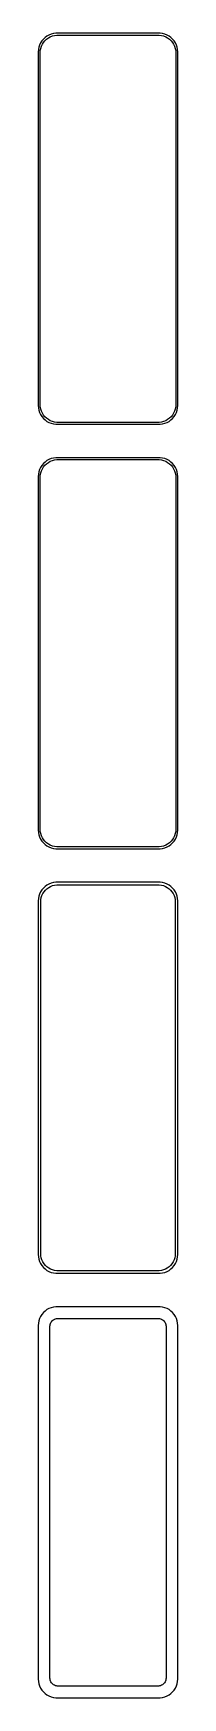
# Model space of a CAD drawing. Header units: metres. Extents: x -19 to 19, y 404 to 850.
import ezdxf

# ---------------------------------------------------------------- set-up
doc = ezdxf.new("R2010")
doc.units = ezdxf.units.M

msp = doc.modelspace()

# ---------------------------------------------------------------- linework, layer by layer
for p, q in [((-16.9371, 849.353), (-17.3948, 848.923)), ((-16.4291, 849.722), (-16.9371, 849.353)), ((-15.8789, 850.024), (-16.4291, 849.722)), ((-16.0452, 849.261), (-15.5224, 849.548)), ((-15.2951, 850.255), (-15.8789, 850.024)), ((-15.5224, 849.548), (-14.9678, 849.768)), ((-14.6869, 850.411), (-15.2951, 850.255)), ((-14.9678, 849.768), (-14.3901, 849.916)), ((-14.0639, 850.49), (-14.6869, 850.411)), ((-14.3901, 849.916), (-13.7982, 849.991)), ((14.0639, 850.49), (-14.0639, 850.49)), ((-13.7982, 849.991), (13.7982, 849.991)), ((13.7982, 849.991), (14.3901, 849.916)), ((14.6869, 850.411), (14.0639, 850.49)), ((14.3901, 849.916), (14.9678, 849.768)), ((15.2951, 850.255), (14.6869, 850.411)), ((14.9678, 849.768), (15.5224, 849.548)), ((15.8789, 850.024), (15.2951, 850.255)), ((15.5224, 849.548), (16.0452, 849.261)), ((16.4291, 849.722), (15.8789, 850.024)), ((16.9371, 849.353), (16.4291, 849.722)), ((17.3948, 848.923), (16.9371, 849.353)), ((-18.7106, 846.127), (-18.75, 845.5)), ((-18.75, 845.5), (-18.75, 750.5)), ((-18.5929, 846.743), (-18.7106, 846.127)), ((-18.3989, 847.341), (-18.5929, 846.743)), ((-18.1315, 847.909), (-18.3989, 847.341)), ((-18.25, 845.25), (-18.2125, 845.845)), ((-18.25, 750.75), (-18.25, 845.25)), ((-18.2125, 845.845), (-18.1008, 846.431)), ((-17.7951, 848.439), (-18.1315, 847.909)), ((-18.1008, 846.431), (-17.9164, 846.999)), ((-17.9164, 846.999), (-17.6624, 847.538)), ((-17.3948, 848.923), (-17.7951, 848.439)), ((-17.6624, 847.538), (-17.3428, 848.042)), ((-17.3428, 848.042), (-16.9626, 848.502)), ((-16.9626, 848.502), (-16.5278, 848.91)), ((-16.5278, 848.91), (-16.0452, 849.261)), ((16.0452, 849.261), (16.5278, 848.91)), ((16.5278, 848.91), (16.9626, 848.502)), ((16.9626, 848.502), (17.3428, 848.042)), ((17.3428, 848.042), (17.6624, 847.538)), ((17.7951, 848.439), (17.3948, 848.923)), ((17.6624, 847.538), (17.9164, 846.999)), ((18.1315, 847.909), (17.7951, 848.439)), ((17.9164, 846.999), (18.1008, 846.431)), ((18.1008, 846.431), (18.2125, 845.845)), ((18.3989, 847.341), (18.1315, 847.909)), ((18.2125, 845.845), (18.25, 845.25)), ((18.25, 845.25), (18.25, 750.75)), ((18.5929, 846.743), (18.3989, 847.341)), ((18.7106, 846.127), (18.5929, 846.743)), ((18.75, 845.5), (18.7106, 846.127)), ((18.75, 750.5), (18.75, 845.5)), ((-18.75, 750.5), (-18.7106, 749.873)), ((-18.7106, 749.873), (-18.5929, 749.257)), ((-18.5929, 749.257), (-18.3989, 748.659)), ((-18.3989, 748.659), (-18.1315, 748.091)), ((-18.2125, 750.155), (-18.25, 750.75)), ((-18.1008, 749.569), (-18.2125, 750.155)), ((-18.1315, 748.091), (-17.7951, 747.561)), ((-17.9164, 749.001), (-18.1008, 749.569)), ((-17.6624, 748.462), (-17.9164, 749.001)), ((-17.7951, 747.561), (-17.3948, 747.077)), ((-17.3428, 747.958), (-17.6624, 748.462)), ((-17.3948, 747.077), (-16.9371, 746.647)), ((-16.9626, 747.498), (-17.3428, 747.958)), ((-16.5278, 747.09), (-16.9626, 747.498)), ((-16.9371, 746.647), (-16.4291, 746.278)), ((-16.0452, 746.739), (-16.5278, 747.09)), ((-15.5224, 746.452), (-16.0452, 746.739)), ((16.0452, 746.739), (15.5224, 746.452)), ((16.5278, 747.09), (16.0452, 746.739)), ((16.4291, 746.278), (16.9371, 746.647)), ((16.9626, 747.498), (16.5278, 747.09)), ((16.9371, 746.647), (17.3948, 747.077)), ((17.3428, 747.958), (16.9626, 747.498)), ((17.6624, 748.462), (17.3428, 747.958)), ((17.3948, 747.077), (17.7951, 747.561)), ((17.9164, 749.001), (17.6624, 748.462)), ((17.7951, 747.561), (18.1315, 748.091)), ((18.1008, 749.569), (17.9164, 749.001)), ((18.2125, 750.155), (18.1008, 749.569)), ((18.1315, 748.091), (18.3989, 748.659)), ((18.25, 750.75), (18.2125, 750.155)), ((18.3989, 748.659), (18.5929, 749.257)), ((18.5929, 749.257), (18.7106, 749.873)), ((18.7106, 749.873), (18.75, 750.5)), ((-16.4291, 746.278), (-15.8789, 745.976)), ((-15.8789, 745.976), (-15.2951, 745.745)), ((-14.9678, 746.232), (-15.5224, 746.452)), ((-15.2951, 745.745), (-14.6869, 745.589)), ((-14.3901, 746.084), (-14.9678, 746.232)), ((-14.6869, 745.589), (-14.0639, 745.51)), ((-13.7982, 746.009), (-14.3901, 746.084)), ((-14.0639, 745.51), (14.0639, 745.51)), ((13.7982, 746.009), (-13.7982, 746.009)), ((14.3901, 746.084), (13.7982, 746.009)), ((14.0639, 745.51), (14.6869, 745.589)), ((14.9678, 746.232), (14.3901, 746.084)), ((14.6869, 745.589), (15.2951, 745.745)), ((15.5224, 746.452), (14.9678, 746.232)), ((15.2951, 745.745), (15.8789, 745.976)), ((15.8789, 745.976), (16.4291, 746.278)), ((-18.3989, 733.341), (-18.5929, 732.743)), ((-18.1315, 733.909), (-18.3989, 733.341)), ((-17.7951, 734.439), (-18.1315, 733.909)), ((-17.9164, 732.999), (-17.6624, 733.538)), ((-17.3948, 734.923), (-17.7951, 734.439)), ((-17.6624, 733.538), (-17.3428, 734.042)), ((-16.9371, 735.353), (-17.3948, 734.923)), ((-17.3428, 734.042), (-16.9626, 734.502)), ((-16.9626, 734.502), (-16.5278, 734.91)), ((-16.4291, 735.722), (-16.9371, 735.353)), ((-16.5278, 734.91), (-16.0452, 735.261)), ((-15.8789, 736.024), (-16.4291, 735.722)), ((-16.0452, 735.261), (-15.5224, 735.548)), ((-15.2951, 736.255), (-15.8789, 736.024)), ((-15.5224, 735.548), (-14.9678, 735.768)), ((-14.6869, 736.411), (-15.2951, 736.255)), ((-14.9678, 735.768), (-14.3901, 735.916)), ((-14.0639, 736.49), (-14.6869, 736.411)), ((-14.3901, 735.916), (-13.7982, 735.991)), ((14.0639, 736.49), (-14.0639, 736.49)), ((-13.7982, 735.991), (13.7982, 735.991)), ((13.7982, 735.991), (14.3901, 735.916)), ((14.6869, 736.411), (14.0639, 736.49)), ((14.3901, 735.916), (14.9678, 735.768)), ((15.2951, 736.255), (14.6869, 736.411)), ((14.9678, 735.768), (15.5224, 735.548)), ((15.8789, 736.024), (15.2951, 736.255)), ((15.5224, 735.548), (16.0452, 735.261)), ((16.4291, 735.722), (15.8789, 736.024)), ((16.0452, 735.261), (16.5278, 734.91)), ((16.9371, 735.353), (16.4291, 735.722)), ((16.5278, 734.91), (16.9626, 734.502)), ((17.3948, 734.923), (16.9371, 735.353)), ((16.9626, 734.502), (17.3428, 734.042)), ((17.3428, 734.042), (17.6624, 733.538)), ((17.7951, 734.439), (17.3948, 734.923)), ((17.6624, 733.538), (17.9164, 732.999)), ((18.1315, 733.909), (17.7951, 734.439)), ((18.3989, 733.341), (18.1315, 733.909)), ((18.5929, 732.743), (18.3989, 733.341)), ((-18.7106, 732.127), (-18.75, 731.5)), ((-18.75, 731.5), (-18.75, 636.5)), ((-18.5929, 732.743), (-18.7106, 732.127)), ((-18.25, 731.25), (-18.2125, 731.845)), ((-18.25, 636.75), (-18.25, 731.25)), ((-18.2125, 731.845), (-18.1008, 732.431)), ((-18.1008, 732.431), (-17.9164, 732.999)), ((17.9164, 732.999), (18.1008, 732.431)), ((18.1008, 732.431), (18.2125, 731.845)), ((18.2125, 731.845), (18.25, 731.25)), ((18.25, 731.25), (18.25, 636.75)), ((18.7106, 732.127), (18.5929, 732.743)), ((18.75, 731.5), (18.7106, 732.127)), ((18.75, 636.5), (18.75, 731.5)), ((-18.75, 636.5), (-18.7106, 635.873)), ((-18.7106, 635.873), (-18.5929, 635.257)), ((-18.5929, 635.257), (-18.3989, 634.659)), ((-18.2125, 636.155), (-18.25, 636.75)), ((-18.1008, 635.569), (-18.2125, 636.155)), ((-17.9164, 635.001), (-18.1008, 635.569)), ((-17.6624, 634.462), (-17.9164, 635.001)), ((17.9164, 635.001), (17.6624, 634.462)), ((18.1008, 635.569), (17.9164, 635.001)), ((18.2125, 636.155), (18.1008, 635.569)), ((18.25, 636.75), (18.2125, 636.155)), ((18.3989, 634.659), (18.5929, 635.257)), ((18.5929, 635.257), (18.7106, 635.873)), ((18.7106, 635.873), (18.75, 636.5)), ((-18.3989, 634.659), (-18.1315, 634.091)), ((-18.1315, 634.091), (-17.7951, 633.561)), ((-17.7951, 633.561), (-17.3948, 633.077)), ((-17.3428, 633.958), (-17.6624, 634.462)), ((-17.3948, 633.077), (-16.9371, 632.647)), ((-16.9626, 633.498), (-17.3428, 633.958)), ((-16.5278, 633.09), (-16.9626, 633.498)), ((-16.9371, 632.647), (-16.4291, 632.278)), ((-16.0452, 632.739), (-16.5278, 633.09)), ((-16.4291, 632.278), (-15.8789, 631.976)), ((-15.5224, 632.452), (-16.0452, 632.739)), ((-15.8789, 631.976), (-15.2951, 631.745)), ((-14.9678, 632.232), (-15.5224, 632.452)), ((-15.2951, 631.745), (-14.6869, 631.589)), ((-14.3901, 632.084), (-14.9678, 632.232)), ((-14.6869, 631.589), (-14.0639, 631.51)), ((-13.7982, 632.009), (-14.3901, 632.084)), ((-14.0639, 631.51), (14.0639, 631.51)), ((13.7982, 632.009), (-13.7982, 632.009)), ((14.3901, 632.084), (13.7982, 632.009)), ((14.0639, 631.51), (14.6869, 631.589)), ((14.9678, 632.232), (14.3901, 632.084)), ((14.6869, 631.589), (15.2951, 631.745)), ((15.5224, 632.452), (14.9678, 632.232)), ((15.2951, 631.745), (15.8789, 631.976)), ((16.0452, 632.739), (15.5224, 632.452)), ((15.8789, 631.976), (16.4291, 632.278)), ((16.5278, 633.09), (16.0452, 632.739)), ((16.4291, 632.278), (16.9371, 632.647)), ((16.9626, 633.498), (16.5278, 633.09)), ((16.9371, 632.647), (17.3948, 633.077)), ((17.3428, 633.958), (16.9626, 633.498)), ((17.6624, 634.462), (17.3428, 633.958)), ((17.3948, 633.077), (17.7951, 633.561)), ((17.7951, 633.561), (18.1315, 634.091)), ((18.1315, 634.091), (18.3989, 634.659)), ((-16.9371, 621.353), (-17.3948, 620.923)), ((-16.4291, 621.722), (-16.9371, 621.353)), ((-15.8789, 622.024), (-16.4291, 621.722)), ((-15.9532, 621.116), (-15.4494, 621.393)), ((-15.2951, 622.255), (-15.8789, 622.024)), ((-15.4494, 621.393), (-14.9148, 621.604)), ((-14.6869, 622.411), (-15.2951, 622.255)), ((-14.9148, 621.604), (-14.3579, 621.747)), ((-14.0639, 622.49), (-14.6869, 622.411)), ((-14.3579, 621.747), (-13.7875, 621.819)), ((14.0639, 622.49), (-14.0639, 622.49)), ((-13.7875, 621.819), (13.7875, 621.819)), ((13.7875, 621.819), (14.3579, 621.747)), ((14.6869, 622.411), (14.0639, 622.49)), ((14.3579, 621.747), (14.9148, 621.604)), ((15.2951, 622.255), (14.6869, 622.411)), ((14.9148, 621.604), (15.4494, 621.393)), ((15.8789, 622.024), (15.2951, 622.255)), ((15.4494, 621.393), (15.9532, 621.116)), ((16.4291, 621.722), (15.8789, 622.024)), ((16.9371, 621.353), (16.4291, 621.722)), ((17.3948, 620.923), (16.9371, 621.353)), ((-18.7106, 618.127), (-18.75, 617.5)), ((-18.75, 617.5), (-18.75, 522.5)), ((-18.5929, 618.743), (-18.7106, 618.127)), ((-18.3989, 619.341), (-18.5929, 618.743)), ((-18.1315, 619.909), (-18.3989, 619.341)), ((-17.7951, 620.439), (-18.1315, 619.909)), ((-18.0784, 617.25), (-18.0423, 617.824)), ((-18.0784, 522.75), (-18.0784, 617.25)), ((-18.0423, 617.824), (-17.9346, 618.389)), ((-17.9346, 618.389), (-17.7569, 618.935)), ((-17.3948, 620.923), (-17.7951, 620.439)), ((-17.7569, 618.935), (-17.5121, 619.456)), ((-17.5121, 619.456), (-17.204, 619.941)), ((-17.204, 619.941), (-16.8375, 620.384)), ((-16.8375, 620.384), (-16.4184, 620.778)), ((-16.4184, 620.778), (-15.9532, 621.116)), ((15.9532, 621.116), (16.4184, 620.778)), ((16.4184, 620.778), (16.8375, 620.384)), ((16.8375, 620.384), (17.204, 619.941)), ((17.204, 619.941), (17.5121, 619.456)), ((17.7951, 620.439), (17.3948, 620.923)), ((17.5121, 619.456), (17.7569, 618.935)), ((17.7569, 618.935), (17.9346, 618.389)), ((18.1315, 619.909), (17.7951, 620.439)), ((17.9346, 618.389), (18.0423, 617.824)), ((18.0423, 617.824), (18.0784, 617.25)), ((18.0784, 617.25), (18.0784, 522.75)), ((18.3989, 619.341), (18.1315, 619.909)), ((18.5929, 618.743), (18.3989, 619.341)), ((18.7106, 618.127), (18.5929, 618.743)), ((18.75, 617.5), (18.7106, 618.127)), ((18.75, 522.5), (18.75, 617.5)), ((-18.75, 522.5), (-18.7106, 521.873)), ((-18.7106, 521.873), (-18.5929, 521.257)), ((-18.5929, 521.257), (-18.3989, 520.659)), ((-18.3989, 520.659), (-18.1315, 520.091)), ((-18.1315, 520.091), (-17.7951, 519.561)), ((-18.0423, 522.176), (-18.0784, 522.75)), ((-17.9346, 521.611), (-18.0423, 522.176)), ((-17.7569, 521.065), (-17.9346, 521.611)), ((-17.7951, 519.561), (-17.3948, 519.077)), ((-17.5121, 520.544), (-17.7569, 521.065)), ((-17.204, 520.059), (-17.5121, 520.544)), ((-17.3948, 519.077), (-16.9371, 518.647)), ((-16.8375, 519.616), (-17.204, 520.059)), ((-16.9371, 518.647), (-16.4291, 518.278)), ((-16.4184, 519.222), (-16.8375, 519.616)), ((-15.9532, 518.884), (-16.4184, 519.222)), ((-15.4494, 518.607), (-15.9532, 518.884)), ((-14.9148, 518.396), (-15.4494, 518.607)), ((15.4494, 518.607), (14.9148, 518.396)), ((15.9532, 518.884), (15.4494, 518.607)), ((16.4184, 519.222), (15.9532, 518.884)), ((16.8375, 519.616), (16.4184, 519.222)), ((16.4291, 518.278), (16.9371, 518.647)), ((17.204, 520.059), (16.8375, 519.616)), ((16.9371, 518.647), (17.3948, 519.077)), ((17.5121, 520.544), (17.204, 520.059)), ((17.3948, 519.077), (17.7951, 519.561)), ((17.7569, 521.065), (17.5121, 520.544)), ((17.9346, 521.611), (17.7569, 521.065)), ((17.7951, 519.561), (18.1315, 520.091)), ((18.0423, 522.176), (17.9346, 521.611)), ((18.0784, 522.75), (18.0423, 522.176)), ((18.1315, 520.091), (18.3989, 520.659)), ((18.3989, 520.659), (18.5929, 521.257)), ((18.5929, 521.257), (18.7106, 521.873)), ((18.7106, 521.873), (18.75, 522.5)), ((-16.4291, 518.278), (-15.8789, 517.976)), ((-15.8789, 517.976), (-15.2951, 517.745)), ((-15.2951, 517.745), (-14.6869, 517.589)), ((-14.3579, 518.253), (-14.9148, 518.396)), ((-14.6869, 517.589), (-14.0639, 517.51)), ((-13.7875, 518.181), (-14.3579, 518.253)), ((-14.0639, 517.51), (14.0639, 517.51)), ((13.7875, 518.181), (-13.7875, 518.181)), ((14.3579, 518.253), (13.7875, 518.181)), ((14.0639, 517.51), (14.6869, 517.589)), ((14.9148, 518.396), (14.3579, 518.253)), ((14.6869, 517.589), (15.2951, 517.745)), ((15.2951, 517.745), (15.8789, 517.976)), ((15.8789, 517.976), (16.4291, 518.278)), ((-18.3989, 505.341), (-18.5929, 504.743)), ((-18.1315, 505.909), (-18.3989, 505.341)), ((-17.7951, 506.439), (-18.1315, 505.909)), ((-17.3948, 506.923), (-17.7951, 506.439)), ((-16.9371, 507.353), (-17.3948, 506.923)), ((-16.4291, 507.722), (-16.9371, 507.353)), ((-15.8789, 508.024), (-16.4291, 507.722)), ((-15.2951, 508.255), (-15.8789, 508.024)), ((-14.6869, 508.411), (-15.2951, 508.255)), ((-14.0639, 508.49), (-14.6869, 508.411)), ((-14.6304, 505.031), (-14.3982, 505.159)), ((-14.3982, 505.159), (-14.1519, 505.256)), ((-14.1519, 505.256), (-13.8953, 505.322)), ((14.0639, 508.49), (-14.0639, 508.49)), ((-13.8953, 505.322), (-13.6325, 505.355)), ((-13.6325, 505.355), (13.6325, 505.355)), ((13.6325, 505.355), (13.8953, 505.322)), ((13.8953, 505.322), (14.1519, 505.256)), ((14.6869, 508.411), (14.0639, 508.49)), ((14.1519, 505.256), (14.3982, 505.159)), ((14.3982, 505.159), (14.6304, 505.031)), ((15.2951, 508.255), (14.6869, 508.411)), ((15.8789, 508.024), (15.2951, 508.255)), ((16.4291, 507.722), (15.8789, 508.024)), ((16.9371, 507.353), (16.4291, 507.722)), ((17.3948, 506.923), (16.9371, 507.353)), ((17.7951, 506.439), (17.3948, 506.923)), ((18.1315, 505.909), (17.7951, 506.439)), ((18.3989, 505.341), (18.1315, 505.909)), ((18.5929, 504.743), (18.3989, 505.341)), ((-18.7106, 504.127), (-18.75, 503.5)), ((-18.75, 503.5), (-18.75, 408.5)), ((-18.5929, 504.743), (-18.7106, 504.127)), ((-15.6096, 503.25), (-15.593, 503.514)), ((-15.6096, 408.75), (-15.6096, 503.25)), ((-15.593, 503.514), (-15.5434, 503.775)), ((-15.5434, 503.775), (-15.4615, 504.027)), ((-15.4615, 504.027), (-15.3487, 504.266)), ((-15.3487, 504.266), (-15.2067, 504.49)), ((-15.2067, 504.49), (-15.0378, 504.694)), ((-15.0378, 504.694), (-14.8447, 504.875)), ((-14.8447, 504.875), (-14.6304, 505.031)), ((14.6304, 505.031), (14.8447, 504.875)), ((14.8447, 504.875), (15.0378, 504.694)), ((15.0378, 504.694), (15.2067, 504.49)), ((15.2067, 504.49), (15.3487, 504.266)), ((15.3487, 504.266), (15.4615, 504.027)), ((15.4615, 504.027), (15.5434, 503.775)), ((15.5434, 503.775), (15.593, 503.514)), ((15.593, 503.514), (15.6096, 503.25)), ((15.6096, 503.25), (15.6096, 408.75)), ((18.7106, 504.127), (18.5929, 504.743)), ((18.75, 503.5), (18.7106, 504.127)), ((18.75, 408.5), (18.75, 503.5)), ((-18.75, 408.5), (-18.7106, 407.873)), ((-18.7106, 407.873), (-18.5929, 407.257)), ((-18.5929, 407.257), (-18.3989, 406.659)), ((-15.593, 408.486), (-15.6096, 408.75)), ((-15.5434, 408.225), (-15.593, 408.486)), ((-15.4615, 407.973), (-15.5434, 408.225)), ((-15.3487, 407.734), (-15.4615, 407.973)), ((-15.2067, 407.51), (-15.3487, 407.734)), ((-15.0378, 407.306), (-15.2067, 407.51)), ((-14.8447, 407.125), (-15.0378, 407.306)), ((-14.6304, 406.969), (-14.8447, 407.125)), ((-14.3982, 406.841), (-14.6304, 406.969)), ((-14.1519, 406.744), (-14.3982, 406.841)), ((14.3982, 406.841), (14.1519, 406.744)), ((14.6304, 406.969), (14.3982, 406.841)), ((14.8447, 407.125), (14.6304, 406.969)), ((15.0378, 407.306), (14.8447, 407.125)), ((15.2067, 407.51), (15.0378, 407.306)), ((15.3487, 407.734), (15.2067, 407.51)), ((15.4615, 407.973), (15.3487, 407.734)), ((15.5434, 408.225), (15.4615, 407.973)), ((15.593, 408.486), (15.5434, 408.225)), ((15.6096, 408.75), (15.593, 408.486)), ((18.3989, 406.659), (18.5929, 407.257)), ((18.5929, 407.257), (18.7106, 407.873)), ((18.7106, 407.873), (18.75, 408.5)), ((-18.3989, 406.659), (-18.1315, 406.091)), ((-18.1315, 406.091), (-17.7951, 405.561)), ((-17.7951, 405.561), (-17.3948, 405.077)), ((-17.3948, 405.077), (-16.9371, 404.647)), ((-16.9371, 404.647), (-16.4291, 404.278)), ((-16.4291, 404.278), (-15.8789, 403.976)), ((-15.8789, 403.976), (-15.2951, 403.745)), ((-15.2951, 403.745), (-14.6869, 403.589)), ((-14.6869, 403.589), (-14.0639, 403.51)), ((-13.8953, 406.678), (-14.1519, 406.744)), ((-14.0639, 403.51), (14.0639, 403.51)), ((-13.6325, 406.645), (-13.8953, 406.678)), ((13.6325, 406.645), (-13.6325, 406.645)), ((13.8953, 406.678), (13.6325, 406.645)), ((14.1519, 406.744), (13.8953, 406.678)), ((14.0639, 403.51), (14.6869, 403.589)), ((14.6869, 403.589), (15.2951, 403.745)), ((15.2951, 403.745), (15.8789, 403.976)), ((15.8789, 403.976), (16.4291, 404.278)), ((16.4291, 404.278), (16.9371, 404.647)), ((16.9371, 404.647), (17.3948, 405.077)), ((17.3948, 405.077), (17.7951, 405.561)), ((17.7951, 405.561), (18.1315, 406.091)), ((18.1315, 406.091), (18.3989, 406.659))]:
    msp.add_line(p, q)

doc.saveas('drawing.dxf')
